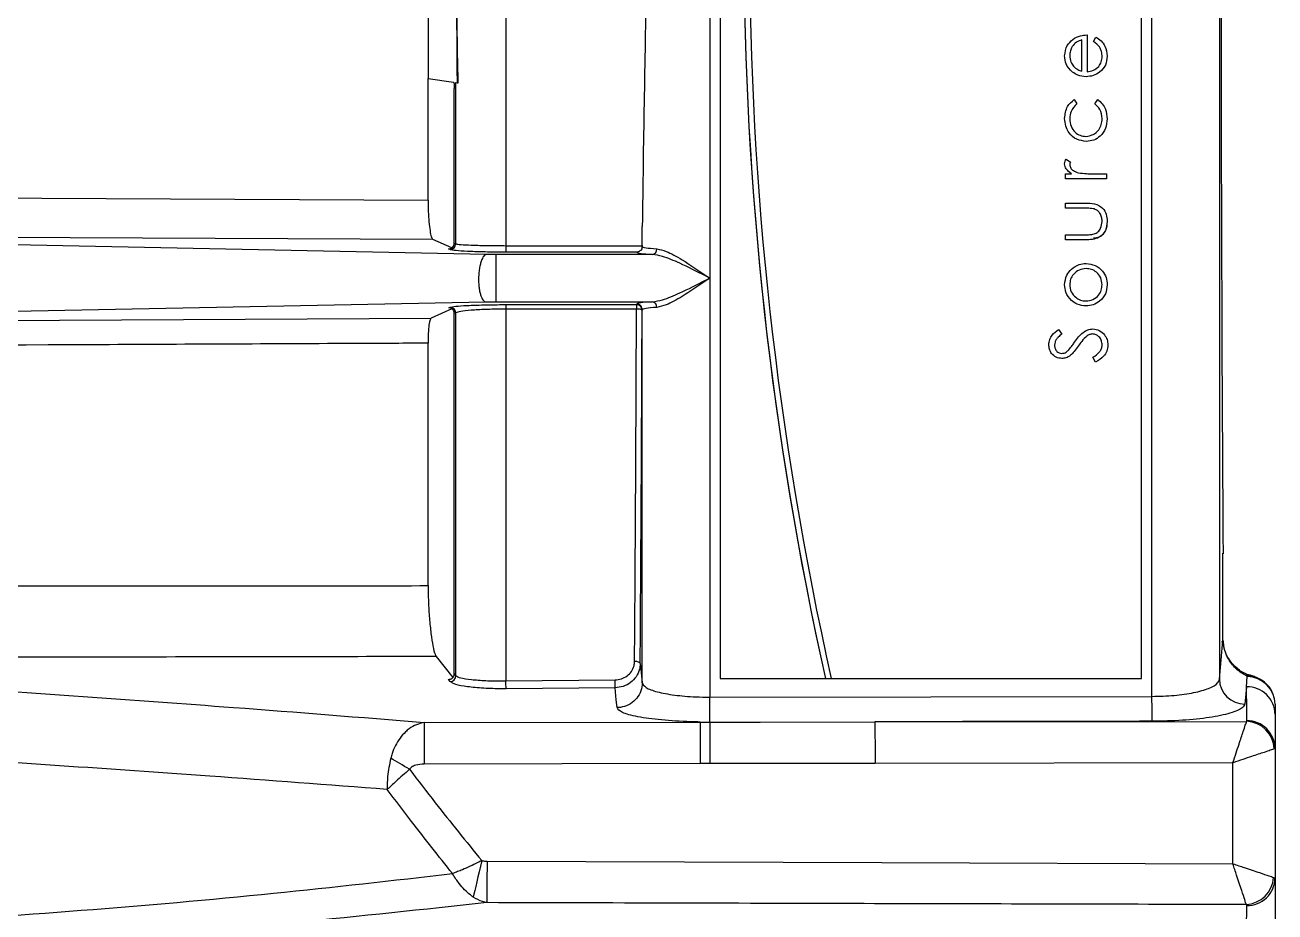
# Model space of a CAD drawing. Extents: x 8 to 113, y 1 to 87.
# Drawn here: x 28.851 to 31.075, y 35.089 to 36.667 of the extents above; entities that cross this region are included whole.
import ezdxf

# ---------------------------------------------------------------- set-up
doc = ezdxf.new("R2010")
doc.units = 0
doc.header["$MEASUREMENT"] = 0
doc.layers.add('OBJECT', color=7, linetype='CONTINUOUS')

msp = doc.modelspace()

# ---------------------------------------------------------------- linework, layer by layer
at = {"layer": 'OBJECT'}
for p, q in [((30.8562, 35.4725), (30.8562, 38.1609)), ((30.9762, 38.1303), (30.9762, 35.5031)), ((30.0877, 38.1292), (30.0877, 35.5042)), ((30.8377, 35.5042), (30.8377, 38.1292)), ((30.0692, 36.8167), (30.0692, 36.2167)), ((29.7065, 36.7632), (29.7065, 36.2744)), ((29.5679, 36.693), (29.5679, 36.5716)), ((30.7316, 36.5849), (30.7316, 36.6404)), ((30.7406, 36.6494), (30.7406, 36.584)), ((30.7521, 36.6376), (30.7563, 36.6455)), ((29.5679, 36.5716), (29.6133, 36.5651)), ((29.5679, 36.3551), (29.5679, 36.5716)), ((29.6146, 36.2787), (29.6146, 36.5543)), ((29.6172, 36.2776), (29.6172, 36.5645)), ((29.6172, 36.5645), (29.6195, 36.5642)), ((29.6195, 36.5642), (29.6217, 36.5642)), ((30.718, 36.5342), (30.7226, 36.5267)), ((30.7547, 36.5267), (30.7596, 36.5342)), ((30.7033, 36.4281), (30.7111, 36.4232)), ((30.7021, 36.4024), (30.7129, 36.4024)), ((30.7021, 36.3935), (30.7021, 36.4024)), ((30.7506, 36.4024), (30.7752, 36.4024)), ((30.7752, 36.4024), (30.7752, 36.3935)), ((30.7752, 36.3935), (30.7021, 36.3935)), ((30.7752, 36.3935), (30.7021, 36.3935)), ((30.7021, 36.3501), (30.7377, 36.3501)), ((30.7021, 36.3412), (30.7021, 36.3501)), ((30.736, 36.3412), (30.7021, 36.3412)), ((30.736, 36.3412), (30.7021, 36.3412)), ((29.9492, 36.273), (29.9492, 36.3084)), ((29.6718, 36.2589), (27.9329, 36.2935)), ((29.5764, 36.2851), (27.9329, 36.2935)), ((29.6102, 36.2706), (29.5764, 36.2851)), ((30.7021, 36.2937), (30.736, 36.2937)), ((30.7021, 36.2848), (30.7021, 36.2937)), ((30.737, 36.2848), (30.7021, 36.2848)), ((29.6072, 36.2674), (29.6044, 36.2687)), ((29.6146, 36.2787), (29.6172, 36.2776)), ((29.7065, 36.2744), (29.9491, 36.2744)), ((29.7065, 36.2744), (29.7065, 36.2628)), ((29.9392, 36.2628), (29.7065, 36.2628)), ((29.6882, 36.2588), (29.6718, 36.2589)), ((29.9671, 36.2588), (29.6882, 36.2588)), ((30.0692, 36.2167), (30.0692, 35.4712)), ((27.7012, 36.1355), (29.6704, 36.1744)), ((29.6704, 36.1744), (29.6882, 36.1746)), ((29.6882, 36.1746), (29.9671, 36.1746)), ((29.6104, 36.1618), (29.5732, 36.1454)), ((29.6048, 36.1637), (29.6072, 36.1648)), ((29.6172, 36.155), (29.6146, 36.1539)), ((29.6146, 35.5125), (29.6146, 36.1539)), ((29.6172, 35.5092), (29.6172, 36.155)), ((29.7065, 36.1695), (29.9389, 36.1695)), ((29.7065, 36.1695), (29.7065, 36.1615)), ((29.9389, 36.1615), (29.7065, 36.1615)), ((29.7065, 36.1615), (29.7065, 35.5)), ((29.9389, 36.1695), (29.9392, 36.1704)), ((29.9389, 36.1695), (29.9389, 36.1615)), ((29.9492, 36.1604), (29.9489, 36.1595)), ((29.9492, 35.497), (29.9492, 36.1604)), ((29.9492, 36.1604), (29.9492, 36.1604)), ((27.7012, 36.1355), (29.5732, 36.1454)), ((30.6896, 36.125), (30.6957, 36.1169)), ((29.5679, 35.6695), (29.5679, 36.1009)), ((30.7559, 36.0673), (30.7508, 36.0758)), ((30.7559, 36.0673), (30.7508, 36.0758)), ((30.9826, 35.727), (30.9826, 35.7273)), ((30.9826, 35.5721), (30.9826, 35.7262)), ((30.9762, 35.5031), (30.9826, 35.5721)), ((30.9803, 35.5716), (30.9837, 35.5636)), ((29.5824, 35.5434), (29.6119, 35.5062)), ((29.6146, 35.5125), (29.6172, 35.5092)), ((31.0246, 35.4896), (31.0255, 35.5076)), ((29.6074, 35.4988), (29.6043, 35.5027)), ((29.7065, 35.5), (29.9006, 35.5018)), ((29.9007, 35.4879), (29.7066, 35.4861)), ((29.9492, 35.4969), (29.9492, 35.497)), ((30.0877, 35.5042), (30.2752, 35.5042)), ((30.2752, 35.5042), (30.2854, 35.5042)), ((30.2854, 35.5042), (30.8377, 35.5042)), ((31.0246, 35.4896), (31.0215, 35.4589)), ((30.0692, 35.4712), (30.8562, 35.4725)), ((31.0752, 35.4584), (31.0752, 35.4404)), ((31.0752, 35.4404), (31.0752, 35.3799)), ((29.5609, 35.4263), (30.0523, 35.4269)), ((30.0523, 35.4269), (30.0692, 35.4268)), ((30.3632, 35.4272), (31.0246, 35.4281)), ((31.0246, 35.4281), (31.0251, 35.429)), ((31.0752, 35.3799), (31.0739, 35.379)), ((31.0752, 35.3799), (31.0752, 35.1488)), ((30.0524, 35.3528), (29.561, 35.3521)), ((30.0693, 35.3528), (30.0524, 35.3528)), ((31.0002, 35.3544), (30.3633, 35.3533)), ((31.0002, 35.1747), (31.0002, 35.3544)), ((31.0727, 35.1504), (31.0752, 35.1488)), ((31.0752, 35.1488), (31.0752, 35.0396)), ((31.025, 35.1004), (31.0242, 35.1021))]:
    msp.add_line(p, q, dxfattribs=at)
at = {"layer": 'OBJECT', "flags": 128}
for points in [[(27.9387, 36.3638), (28.0581, 36.3632), (28.5359, 36.3606), (29.5679, 36.3551)], [(29.9454, 35.5308), (29.9452, 35.5316), (29.9446, 35.5323), (29.9437, 35.533), (29.9424, 35.5336), (29.9409, 35.5341), (29.9392, 35.5344), (29.9373, 35.5347), (29.9354, 35.5348)], [(29.9454, 35.5308), (29.9472, 35.515), (29.9492, 35.4969)], [(31.0328, 35.5098), (31.031, 35.5102), (31.0237, 35.5103)], [(31.0237, 35.5094), (31.031, 35.5093), (31.0328, 35.5089)], [(31.0399, 35.5069), (31.0379, 35.508), (31.0328, 35.5098)], [(29.9044, 35.4525), (29.9029, 35.4666), (29.9007, 35.4879)], [(31.0251, 35.429), (31.0249, 35.4474), (31.0246, 35.4896)], [(30.0692, 35.4268), (30.0692, 35.4288), (30.0692, 35.4321), (30.0692, 35.4366), (30.0692, 35.4421), (30.0692, 35.4486), (30.0692, 35.4557), (30.0692, 35.4633), (30.0692, 35.4712)], [(30.8563, 35.4282), (30.8563, 35.4302), (30.8563, 35.4336), (30.8563, 35.4381), (30.8563, 35.4436), (30.8563, 35.45), (30.8563, 35.4571), (30.8562, 35.4647), (30.8562, 35.4725)], [(29.5609, 35.4263), (29.5609, 35.4231), (29.5609, 35.4178), (29.5609, 35.4103), (29.5609, 35.401), (29.561, 35.3902), (29.561, 35.3782), (29.561, 35.3654), (29.561, 35.3521)], [(30.0523, 35.4269), (30.0523, 35.4236), (30.0523, 35.4182), (30.0523, 35.4107), (30.0523, 35.4014), (30.0523, 35.3907), (30.0523, 35.3787), (30.0524, 35.366), (30.0524, 35.3528)], [(30.0692, 35.4268), (30.1592, 35.4269), (30.3632, 35.4272)], [(30.0692, 35.4268), (30.0692, 35.4235), (30.0692, 35.418), (30.0692, 35.4105), (30.0693, 35.4012), (30.0693, 35.3905), (30.0693, 35.3786), (30.0693, 35.3659), (30.0693, 35.3528)], [(30.3632, 35.4272), (30.3632, 35.4239), (30.3632, 35.4184), (30.3632, 35.4109), (30.3632, 35.4017), (30.3633, 35.391), (30.3633, 35.3791), (30.3633, 35.3664), (30.3633, 35.3533)], [(29.535, 35.3428), (29.5306, 35.3454), (29.5262, 35.348), (29.5219, 35.3505), (29.5176, 35.353), (29.5134, 35.3555), (29.5093, 35.3579), (29.5053, 35.3602), (29.5014, 35.3625)], [(30.3633, 35.3533), (30.1233, 35.3529), (30.0693, 35.3528)], [(29.6634, 35.1803), (29.6611, 35.1704), (29.6588, 35.1606), (29.6566, 35.1512), (29.6546, 35.1423), (29.6527, 35.1342), (29.651, 35.1269), (29.6496, 35.1206), (29.6484, 35.1154)], [(29.6728, 35.1793), (29.6728, 35.1663), (29.6727, 35.1537), (29.6727, 35.1419), (29.6726, 35.1312), (29.6726, 35.122), (29.6726, 35.1145), (29.6726, 35.1089), (29.6726, 35.1055)], [(29.6728, 35.1793), (30.3757, 35.1769), (31.0002, 35.1747)], [(31.0237, 34.9912), (31.024, 35.0164), (31.025, 35.1004)]]:
    msp.add_lwpolyline(points, dxfattribs=at)
at = {"layer": 'OBJECT'}
for centre, radius, start, end in [((36.1299, 36.8167), 6, 167.36433, 192.63567), ((36.1299, 36.8167), 5.99, 167.34289, 192.65711), ((36.1298, 36.8167), 5.9999, 179.99994, 192.63569), ((29.6071, 36.2775), 0.01, 270.6079, 0.9156), ((29.9655, 36.2681), 0.00948, 279.8068, 3.8755), ((29.9655, 36.1652), 0.00948, 356.1232, 80.2044), ((29.6071, 36.1547), 0.01, 1.7063, 89.4256), ((29.9388, 36.1595), 0.01, 0.0997, 89.9709), ((29.9411, 36.1471), 0.0146, 58.1605, 99.0245), ((31.0262, 35.5722), 0.0436, 180.1938, 192.5151), ((31.0262, 35.5731), 0.0436, 182.6859, 192.5106), ((29.6071, 35.5089), 0.0101, 271.6871, 1.5832), ((31.0256, 35.458), 0.0496, 0.4953, 90.1488), ((28.5457, 35.485), 1.1609, 0.0516, 0.7395), ((28.757, 35.4866), 1.1437, 0.0616, 0.7592), ((31.021, 35.5037), 0.0448, 180.7141, 270.648), ((31.0256, 35.44), 0.0496, 0.5051, 91.1432), ((31.0227, 35.377), 0.0512, 2.2489, 87.8563), ((31.0256, 35.3794), 0.0496, 0.4974, 90.6034), ((31.0205, 35.1542), 0.0523, 273.9758, 355.8231), ((31.0259, 35.1496), 0.0492, 268.8619, 359.0385)]:
    msp.add_arc(centre, radius, start, end, dxfattribs=at)
for centre, major_axis, ratio, start_param, end_param in [((31.0323, 36.8172), (0, 3.0463), 0.017455, 1.204817, 1.937072), ((29.8931, 36.8172), (0, 3.25), 0.017455, 4.544609, 4.555186), ((30.0692, 36.263), (0.13, 0), 0.052556, 3.174704, 3.810121), ((29.9492, 36.2728), (0, 0.01), 0.017455, 1.403017, 1.729078), ((30.0692, 36.273), (0.12, 0), 0.056923, 3.141593, 3.810121), ((30.0692, 36.1704), (0.13, 0), 0.05226, 2.473064, 3.140908), ((29.8831, 36.8172), (0, 3.25), 0.017509, 4.306765, 4.509258), ((29.8931, 36.8172), (0, 3.26), 0.017455, 4.306765, 4.509258), ((30.0692, 36.1604), (0.12, 0), 0.056627, 2.473064, 3.141593)]:
    msp.add_ellipse(centre, major_axis=major_axis, ratio=ratio, start_param=start_param, end_param=end_param, dxfattribs=at)
for points, knots in [([(29.6183, 36.7621), (29.6185, 36.7173), (29.6187, 36.6513), (29.6193, 36.5853), (29.6195, 36.5642)], [0, 0, 0, 0, 0.679753, 1, 1, 1, 1]), ([(29.6217, 36.5642), (29.6209, 36.598), (29.6194, 36.663), (29.619, 36.7279), (29.6189, 36.759)], [0, 0, 0, 0, 0.521149, 1, 1, 1, 1]), ([(29.9559, 36.7626), (29.9558, 36.7578), (29.9553, 36.6794), (29.9519, 36.5273), (29.9501, 36.3815), (29.9492, 36.3084)], [0, 0, 0, 0, 0.032099, 0.514935, 1, 1, 1, 1]), ([(30.7008, 36.612), (30.7016, 36.6185), (30.7029, 36.6301), (30.7115, 36.638), (30.7152, 36.6414)], [0, 0, 0, 0, 0.558924, 1, 1, 1, 1]), ([(30.7316, 36.6404), (30.7281, 36.6393), (30.7212, 36.6371), (30.7143, 36.6294), (30.7105, 36.6209), (30.71, 36.6153), (30.7098, 36.6125)], [0, 0, 0, 0, 0.280161, 0.559209, 0.779606, 1, 1, 1, 1]), ([(30.7316, 36.6404), (30.7281, 36.6393), (30.7212, 36.6371), (30.7143, 36.6294), (30.7105, 36.6209), (30.71, 36.6153), (30.7098, 36.6125)], [0, 0, 0, 0, 0.280161, 0.559209, 0.779606, 1, 1, 1, 1]), ([(30.7152, 36.6414), (30.7196, 36.644), (30.7275, 36.6487), (30.7366, 36.6492), (30.7406, 36.6494)], [0, 0, 0, 0, 0.558914, 1, 1, 1, 1]), ([(30.7563, 36.6455), (30.7596, 36.6435), (30.7662, 36.6394), (30.7747, 36.6279), (30.7758, 36.6179), (30.7765, 36.6118)], [0, 0, 0, 0, 0.280937, 0.561415, 1, 1, 1, 1]), ([(30.7675, 36.6107), (30.7672, 36.6137), (30.7667, 36.6197), (30.7624, 36.63), (30.756, 36.6347), (30.7521, 36.6376)], [0, 0, 0, 0, 0.280528, 0.560958, 1, 1, 1, 1]), ([(30.7675, 36.6107), (30.7672, 36.6137), (30.7667, 36.6197), (30.7624, 36.63), (30.756, 36.6347), (30.7521, 36.6376)], [0, 0, 0, 0, 0.280528, 0.560958, 1, 1, 1, 1]), ([(30.7145, 36.5834), (30.71, 36.5879), (30.7021, 36.5959), (30.7012, 36.6071), (30.7008, 36.612)], [0, 0, 0, 0, 0.5585763, 1, 1, 1, 1]), ([(30.7145, 36.5834), (30.71, 36.5879), (30.7021, 36.5959), (30.7012, 36.6071), (30.7008, 36.612)], [0, 0, 0, 0, 0.558576, 1, 1, 1, 1]), ([(30.7098, 36.6125), (30.7101, 36.6086), (30.7107, 36.6016), (30.7148, 36.5961), (30.7167, 36.5936)], [0, 0, 0, 0, 0.559465, 1, 1, 1, 1]), ([(30.7765, 36.6118), (30.776, 36.6062), (30.775, 36.5951), (30.7643, 36.5832), (30.7518, 36.5762), (30.7432, 36.5754), (30.7389, 36.575)], [0, 0, 0, 0, 0.279889, 0.558858, 0.779455, 1, 1, 1, 1]), ([(30.7406, 36.584), (30.7445, 36.5844), (30.7524, 36.5854), (30.7614, 36.5924), (30.7667, 36.6013), (30.7672, 36.6075), (30.7675, 36.6107)], [0, 0, 0, 0, 0.279961, 0.559358, 0.779528, 1, 1, 1, 1]), ([(30.7389, 36.575), (30.7339, 36.5755), (30.725, 36.5763), (30.7177, 36.5812), (30.7145, 36.5834)], [0, 0, 0, 0, 0.559407, 1, 1, 1, 1]), ([(30.7389, 36.575), (30.7339, 36.5755), (30.725, 36.5763), (30.7177, 36.5812), (30.7145, 36.5834)], [0, 0, 0, 0, 0.559407, 1, 1, 1, 1]), ([(30.7167, 36.5936), (30.7191, 36.5914), (30.7235, 36.5875), (30.7291, 36.5857), (30.7316, 36.5849)], [0, 0, 0, 0, 0.558804, 1, 1, 1, 1]), ([(29.6133, 36.5651), (29.6134, 36.565), (29.6137, 36.5647), (29.6141, 36.5629), (29.6144, 36.5603), (29.6146, 36.5573), (29.6146, 36.5552), (29.6146, 36.5543)], [0, 0, 0, 0, 0.2081084, 0.4162248, 0.623751, 0.8298485, 1, 1, 1, 1]), ([(30.7008, 36.5008), (30.7017, 36.5084), (30.7031, 36.5218), (30.7134, 36.5305), (30.718, 36.5342)], [0, 0, 0, 0, 0.560658, 1, 1, 1, 1]), ([(30.7596, 36.5342), (30.7625, 36.5319), (30.7683, 36.5273), (30.7751, 36.5155), (30.7759, 36.5059), (30.7765, 36.5)], [0, 0, 0, 0, 0.280187, 0.560581, 1, 1, 1, 1]), ([(30.7226, 36.5267), (30.7185, 36.5226), (30.711, 36.5151), (30.7102, 36.5047), (30.7098, 36.5001)], [0, 0, 0, 0, 0.558454, 1, 1, 1, 1]), ([(30.7226, 36.5267), (30.7185, 36.5226), (30.711, 36.5151), (30.7102, 36.5047), (30.7098, 36.5001)], [0, 0, 0, 0, 0.558454, 1, 1, 1, 1]), ([(30.7675, 36.5002), (30.7668, 36.506), (30.7655, 36.5164), (30.758, 36.5236), (30.7547, 36.5267)], [0, 0, 0, 0, 0.5587873, 1, 1, 1, 1]), ([(30.7675, 36.5002), (30.7668, 36.506), (30.7655, 36.5164), (30.758, 36.5236), (30.7547, 36.5267)], [0, 0, 0, 0, 0.5587873, 1, 1, 1, 1]), ([(30.7393, 36.4599), (30.7334, 36.4607), (30.7217, 36.4622), (30.7089, 36.4734), (30.7019, 36.487), (30.7012, 36.4962), (30.7008, 36.5008)], [0, 0, 0, 0, 0.279373, 0.55878, 0.779283, 1, 1, 1, 1]), ([(30.7098, 36.5001), (30.7102, 36.4957), (30.711, 36.4868), (30.7184, 36.4765), (30.728, 36.4699), (30.735, 36.4692), (30.7385, 36.4689)], [0, 0, 0, 0, 0.280145, 0.559775, 0.779889, 1, 1, 1, 1]), ([(30.7385, 36.4689), (30.7429, 36.4695), (30.7518, 36.4707), (30.7615, 36.4793), (30.7667, 36.4897), (30.7672, 36.4967), (30.7675, 36.5002)], [0, 0, 0, 0, 0.279333, 0.558787, 0.77927, 1, 1, 1, 1]), ([(30.7765, 36.5), (30.7759, 36.4943), (30.7749, 36.4828), (30.7652, 36.4696), (30.7528, 36.4612), (30.7438, 36.4603), (30.7393, 36.4599)], [0, 0, 0, 0, 0.2800778, 0.5596477, 0.7798096, 1, 1, 1, 1]), ([(30.7008, 36.4203), (30.701, 36.4218), (30.7013, 36.4246), (30.7027, 36.427), (30.7033, 36.4281)], [0, 0, 0, 0, 0.559235, 1, 1, 1, 1]), ([(30.7129, 36.4024), (30.7094, 36.405), (30.7046, 36.4085), (30.7013, 36.4153), (30.701, 36.4186), (30.7008, 36.4203)], [0, 0, 0, 0, 0.558794, 0.779468, 1, 1, 1, 1]), ([(30.7111, 36.4232), (30.7107, 36.4223), (30.71, 36.4209), (30.7099, 36.4193), (30.7098, 36.4186)], [0, 0, 0, 0, 0.560374, 1, 1, 1, 1]), ([(30.7098, 36.4186), (30.7103, 36.4165), (30.7112, 36.4122), (30.7171, 36.4068), (30.7223, 36.4051), (30.7256, 36.4041)], [0, 0, 0, 0, 0.278353, 0.558791, 1, 1, 1, 1]), ([(30.7256, 36.4041), (30.7302, 36.4035), (30.7385, 36.4024), (30.7469, 36.4024), (30.7506, 36.4024)], [0, 0, 0, 0, 0.559637, 1, 1, 1, 1]), ([(29.5679, 36.3551), (29.568, 36.3485), (29.5682, 36.3352), (29.5694, 36.3161), (29.5713, 36.3003), (29.5737, 36.2885), (29.5755, 36.2863), (29.5764, 36.2851)], [0, 0, 0, 0, 0.193857, 0.38765, 0.583275, 0.78327, 1, 1, 1, 1]), ([(30.7377, 36.3501), (30.7432, 36.3501), (30.754, 36.3499), (30.7683, 36.3429), (30.7757, 36.3304), (30.7762, 36.3218), (30.7765, 36.3175)], [0, 0, 0, 0, 0.2815008, 0.5596445, 0.7792953, 1, 1, 1, 1]), ([(30.7538, 36.3397), (30.7505, 36.3402), (30.7446, 36.3412), (30.7386, 36.3412), (30.736, 36.3412)], [0, 0, 0, 0, 0.5593559, 1, 1, 1, 1]), ([(30.7675, 36.3176), (30.7673, 36.3202), (30.767, 36.3254), (30.7639, 36.332), (30.7594, 36.3371), (30.7557, 36.3388), (30.7538, 36.3397)], [0, 0, 0, 0, 0.2802623, 0.5600014, 0.7800572, 1, 1, 1, 1]), ([(30.7765, 36.3175), (30.776, 36.3119), (30.7752, 36.3009), (30.7605, 36.2853), (30.746, 36.285), (30.737, 36.2848)], [0, 0, 0, 0, 0.280966, 0.559785, 1, 1, 1, 1]), ([(30.7765, 36.3175), (30.776, 36.312), (30.7751, 36.3011), (30.7648, 36.2886), (30.7558, 36.2879), (30.7524, 36.2876)], [0, 0, 0, 0, 0.383973, 0.765021, 1, 1, 1, 1]), ([(30.7531, 36.2952), (30.7555, 36.2963), (30.7604, 36.2985), (30.7663, 36.3065), (30.767, 36.3134), (30.7675, 36.3176)], [0, 0, 0, 0, 0.2801244, 0.5605464, 1, 1, 1, 1]), ([(30.736, 36.2937), (30.7392, 36.2937), (30.745, 36.2937), (30.7506, 36.2947), (30.7531, 36.2952)], [0, 0, 0, 0, 0.560335, 1, 1, 1, 1]), ([(29.6044, 36.2687), (29.6055, 36.2688), (29.6078, 36.269), (29.6109, 36.2707), (29.6132, 36.2733), (29.6144, 36.2761), (29.6145, 36.278), (29.6146, 36.2787)], [0, 0, 0, 0, 0.2139404, 0.4278595, 0.643492, 0.8599227, 1, 1, 1, 1]), ([(29.7065, 36.2628), (29.6953, 36.2628), (29.6729, 36.263), (29.6431, 36.2639), (29.6204, 36.2652), (29.6101, 36.2665), (29.6078, 36.2672), (29.6072, 36.2674)], [0, 0, 0, 0, 0.2309155, 0.4618121, 0.6933846, 0.9264261, 1, 1, 1, 1]), ([(29.6172, 36.2776), (29.6177, 36.2775), (29.6197, 36.277), (29.629, 36.2761), (29.6494, 36.2752), (29.6763, 36.2746), (29.6964, 36.2745), (29.7065, 36.2744)], [0, 0, 0, 0, 0.073635, 0.306822, 0.538429, 0.769243, 1, 1, 1, 1]), ([(29.9491, 36.2712), (29.949, 36.2711), (29.9488, 36.2702), (29.9481, 36.2683), (29.9462, 36.2658), (29.9432, 36.2636), (29.9408, 36.2629), (29.9393, 36.2628), (29.9392, 36.2628)], [0, 0, 0, 0, 0.010636, 0.172242, 0.378506, 0.614333, 0.992553, 1, 1, 1, 1]), ([(29.9491, 36.2712), (29.9491, 36.2713), (29.9491, 36.2716), (29.9491, 36.2719), (29.9491, 36.2722), (29.9491, 36.2723), (29.9491, 36.2725), (29.9491, 36.2726), (29.9491, 36.2727), (29.9491, 36.2728), (29.9492, 36.2729), (29.9492, 36.273), (29.9492, 36.273), (29.9492, 36.273)], [0, 0, 0, 0, 0.270421, 0.513592, 0.674848, 0.782009, 0.853613, 0.901825, 0.934743, 0.96882, 0.982582, 0.994044, 1, 1, 1, 1]), ([(29.975, 36.2688), (29.9804, 36.2676), (29.994, 36.2647), (30.0238, 36.2474), (30.0502, 36.2297), (30.0667, 36.2183), (30.069, 36.2168), (30.0692, 36.2167)], [0, 0, 0, 0, 0.201999, 0.503999, 0.93086, 0.996413, 1, 1, 1, 1]), ([(29.6718, 36.2589), (29.6705, 36.2584), (29.6675, 36.2572), (29.6639, 36.2512), (29.6613, 36.2435), (29.6595, 36.2357), (29.6582, 36.2266), (29.6577, 36.2167), (29.6579, 36.2067), (29.6589, 36.1976), (29.6604, 36.1898), (29.6628, 36.1822), (29.6662, 36.1761), (29.6691, 36.1749), (29.6704, 36.1744)], [0, 0, 0, 0, 0.092485, 0.207777, 0.274478, 0.346344, 0.422116, 0.500001, 0.577884, 0.653654, 0.72552, 0.792223, 0.907514, 1, 1, 1, 1]), ([(29.6882, 36.2588), (29.6882, 36.2579), (29.6882, 36.2562), (29.6882, 36.2463), (29.6882, 36.2327), (29.6882, 36.2167), (29.6882, 36.2007), (29.6882, 36.187), (29.6882, 36.1772), (29.6882, 36.1755), (29.6882, 36.1746)], [0, 0, 0, 0, 0.125, 0.25, 0.374996, 0.500001, 0.624998, 0.75, 0.875, 1, 1, 1, 1]), ([(30.0692, 36.2167), (30.069, 36.2167), (30.0665, 36.218), (30.0486, 36.2272), (30.0201, 36.2415), (29.988, 36.2554), (29.973, 36.2578), (29.9671, 36.2588)], [0, 0, 0, 0, 0.003753, 0.069709, 0.499934, 0.801901, 1, 1, 1, 1]), ([(30.7129, 36.2327), (30.7172, 36.2359), (30.725, 36.2417), (30.7346, 36.2424), (30.7389, 36.2427)], [0, 0, 0, 0, 0.55921, 1, 1, 1, 1]), ([(30.7389, 36.2427), (30.7444, 36.242), (30.7555, 36.2406), (30.768, 36.2306), (30.7755, 36.2181), (30.7761, 36.2093), (30.7765, 36.2049)], [0, 0, 0, 0, 0.279521, 0.559379, 0.779504, 1, 1, 1, 1]), ([(29.9671, 36.1746), (29.973, 36.1756), (29.988, 36.178), (30.0201, 36.1919), (30.0486, 36.2062), (30.0665, 36.2153), (30.069, 36.2166), (30.0692, 36.2167)], [0, 0, 0, 0, 0.198101, 0.500067, 0.930293, 0.99625, 1, 1, 1, 1]), ([(30.0692, 36.2167), (30.069, 36.2166), (30.0667, 36.215), (30.0502, 36.2037), (30.0238, 36.1859), (29.994, 36.1687), (29.9804, 36.1658), (29.975, 36.1646)], [0, 0, 0, 0, 0.003585, 0.069138, 0.496, 0.797999, 1, 1, 1, 1]), ([(30.7008, 36.2049), (30.7015, 36.2109), (30.7026, 36.2215), (30.7097, 36.2293), (30.7129, 36.2327)], [0, 0, 0, 0, 0.559196, 1, 1, 1, 1]), ([(30.7389, 36.2337), (30.7346, 36.2332), (30.7261, 36.2323), (30.7167, 36.2244), (30.7107, 36.215), (30.7101, 36.2082), (30.7098, 36.2049)], [0, 0, 0, 0, 0.279594, 0.559412, 0.779657, 1, 1, 1, 1]), ([(30.7389, 36.2337), (30.7346, 36.2332), (30.7261, 36.2323), (30.7167, 36.2244), (30.7107, 36.215), (30.7101, 36.2082), (30.7098, 36.2049)], [0, 0, 0, 0, 0.279592, 0.559402, 0.779645, 1, 1, 1, 1]), ([(30.7675, 36.2049), (30.767, 36.2091), (30.7661, 36.2176), (30.7584, 36.2272), (30.7489, 36.2328), (30.7422, 36.2334), (30.7389, 36.2337)], [0, 0, 0, 0, 0.279742, 0.559106, 0.779609, 1, 1, 1, 1]), ([(30.7129, 36.1771), (30.709, 36.1816), (30.702, 36.1897), (30.7012, 36.2003), (30.7008, 36.2049)], [0, 0, 0, 0, 0.558889, 1, 1, 1, 1]), ([(30.7129, 36.1771), (30.709, 36.1816), (30.702, 36.1897), (30.7012, 36.2003), (30.7008, 36.2049)], [0, 0, 0, 0, 0.558872, 1, 1, 1, 1]), ([(30.7098, 36.2049), (30.7103, 36.2006), (30.7114, 36.1921), (30.7194, 36.1827), (30.7288, 36.1769), (30.7356, 36.1763), (30.7389, 36.176)], [0, 0, 0, 0, 0.27949, 0.559253, 0.779545, 1, 1, 1, 1]), ([(30.7765, 36.2049), (30.7759, 36.1993), (30.7748, 36.1881), (30.7644, 36.1758), (30.752, 36.1683), (30.7432, 36.1675), (30.7389, 36.1671)], [0, 0, 0, 0, 0.279775, 0.559171, 0.77959, 1, 1, 1, 1]), ([(30.7389, 36.176), (30.7431, 36.1766), (30.7516, 36.1776), (30.7612, 36.1853), (30.7666, 36.1949), (30.7672, 36.2016), (30.7675, 36.2049)], [0, 0, 0, 0, 0.279608, 0.559167, 0.779521, 1, 1, 1, 1]), ([(30.7389, 36.1671), (30.7335, 36.1676), (30.7238, 36.1685), (30.7163, 36.1745), (30.7129, 36.1771)], [0, 0, 0, 0, 0.559294, 1, 1, 1, 1]), ([(30.7389, 36.1671), (30.7335, 36.1676), (30.7238, 36.1685), (30.7163, 36.1745), (30.7129, 36.1771)], [0, 0, 0, 0, 0.559294, 1, 1, 1, 1]), ([(29.6146, 36.1539), (29.6145, 36.155), (29.6143, 36.1573), (29.6125, 36.1603), (29.6099, 36.1625), (29.6072, 36.1636), (29.6055, 36.1637), (29.6048, 36.1637)], [0, 0, 0, 0, 0.223924, 0.448099, 0.665371, 0.87546, 1, 1, 1, 1]), ([(29.6072, 36.1648), (29.6098, 36.1654), (29.6149, 36.1666), (29.6365, 36.1681), (29.6654, 36.1691), (29.6904, 36.1695), (29.704, 36.1695), (29.7065, 36.1695)], [0, 0, 0, 0, 0.2417485, 0.4836866, 0.7203831, 0.9492277, 1, 1, 1, 1]), ([(29.7065, 36.1615), (29.7043, 36.1615), (29.692, 36.1615), (29.6694, 36.161), (29.6434, 36.1596), (29.624, 36.1575), (29.6195, 36.1559), (29.6172, 36.155)], [0, 0, 0, 0, 0.050596, 0.278729, 0.515132, 0.757398, 1, 1, 1, 1]), ([(29.9492, 36.1604), (29.949, 36.1615), (29.9488, 36.1638), (29.9471, 36.1668), (29.9446, 36.169), (29.942, 36.1701), (29.9402, 36.1704), (29.9395, 36.1704), (29.9392, 36.1704)], [0, 0, 0, 0, 0.214776, 0.429541, 0.644301, 0.859105, 0.937931, 1, 1, 1, 1]), ([(29.5732, 36.1454), (29.5724, 36.1444), (29.5708, 36.1423), (29.569, 36.1307), (29.5681, 36.1161), (29.568, 36.1052), (29.5679, 36.1009)], [0, 0, 0, 0, 0.274459, 0.5490693, 0.8193652, 1, 1, 1, 1]), ([(30.6726, 36.0984), (30.6729, 36.1014), (30.6735, 36.1076), (30.6794, 36.1172), (30.6857, 36.1221), (30.6896, 36.125)], [0, 0, 0, 0, 0.279764, 0.559517, 1, 1, 1, 1]), ([(30.6957, 36.1169), (30.6936, 36.1152), (30.69, 36.1123), (30.6857, 36.1076), (30.6833, 36.1027), (30.683, 36.0992), (30.6829, 36.0974)], [0, 0, 0, 0, 0.340407, 0.560478, 0.780172, 1, 1, 1, 1]), ([(30.7184, 36.1027), (30.7231, 36.109), (30.7295, 36.1177), (30.7416, 36.1252), (30.7477, 36.1259), (30.7507, 36.1263)], [0, 0, 0, 0, 0.560126, 0.780292, 1, 1, 1, 1]), ([(30.7407, 36.1137), (30.7374, 36.1107), (30.7315, 36.1051), (30.7269, 36.0986), (30.7248, 36.0957)], [0, 0, 0, 0, 0.559516, 1, 1, 1, 1]), ([(30.7407, 36.1137), (30.7374, 36.1107), (30.7315, 36.1051), (30.7269, 36.0986), (30.7248, 36.0957)], [0, 0, 0, 0, 0.559524, 1, 1, 1, 1]), ([(30.7506, 36.1173), (30.7486, 36.1171), (30.745, 36.1166), (30.742, 36.1146), (30.7407, 36.1137)], [0, 0, 0, 0, 0.559067, 1, 1, 1, 1]), ([(30.7506, 36.1173), (30.7486, 36.1171), (30.745, 36.1166), (30.742, 36.1146), (30.7407, 36.1137)], [0, 0, 0, 0, 0.559088, 1, 1, 1, 1]), ([(30.7675, 36.0977), (30.7672, 36.1004), (30.7667, 36.1058), (30.7626, 36.1124), (30.7569, 36.1165), (30.7527, 36.1171), (30.7506, 36.1173)], [0, 0, 0, 0, 0.280275, 0.560163, 0.780175, 1, 1, 1, 1]), ([(30.7675, 36.0977), (30.7672, 36.1004), (30.7667, 36.1058), (30.7626, 36.1124), (30.7569, 36.1165), (30.7527, 36.1171), (30.7506, 36.1173)], [0, 0, 0, 0, 0.28027, 0.560171, 0.780179, 1, 1, 1, 1]), ([(30.7507, 36.1263), (30.7548, 36.1257), (30.763, 36.1246), (30.7717, 36.1166), (30.777, 36.1074), (30.7775, 36.101), (30.7778, 36.0977)], [0, 0, 0, 0, 0.279196, 0.559098, 0.779449, 1, 1, 1, 1]), ([(29.5679, 36.1009), (29.5281, 36.1007), (29.3292, 36.0998), (28.7088, 36.0969), (28.1283, 36.0942), (27.7069, 36.0923)], [0, 0, 0, 0, 0.064152, 0.320763, 1, 1, 1, 1]), ([(30.696, 36.0737), (30.6924, 36.0742), (30.6853, 36.075), (30.6776, 36.0819), (30.6733, 36.09), (30.6729, 36.0956), (30.6726, 36.0984)], [0, 0, 0, 0, 0.279571, 0.558794, 0.779392, 1, 1, 1, 1]), ([(30.696, 36.0737), (30.6924, 36.0742), (30.6853, 36.075), (30.6776, 36.0819), (30.6733, 36.09), (30.6729, 36.0956), (30.6726, 36.0984)], [0, 0, 0, 0, 0.279568, 0.558798, 0.779379, 1, 1, 1, 1]), ([(30.6829, 36.0974), (30.683, 36.0953), (30.6834, 36.0913), (30.6865, 36.0864), (30.6908, 36.0832), (30.6939, 36.0829), (30.6955, 36.0827)], [0, 0, 0, 0, 0.280271, 0.559929, 0.779926, 1, 1, 1, 1]), ([(30.6955, 36.0827), (30.6969, 36.0828), (30.6997, 36.0831), (30.7043, 36.0852), (30.7069, 36.0878), (30.7085, 36.0893)], [0, 0, 0, 0, 0.27999, 0.559799, 1, 1, 1, 1]), ([(30.7085, 36.0893), (30.7104, 36.0918), (30.7138, 36.0962), (30.717, 36.1007), (30.7184, 36.1027)], [0, 0, 0, 0, 0.559935, 1, 1, 1, 1]), ([(30.7248, 36.0957), (30.7225, 36.0924), (30.7184, 36.0866), (30.7134, 36.0816), (30.7112, 36.0793)], [0, 0, 0, 0, 0.560419, 1, 1, 1, 1]), ([(30.7248, 36.0957), (30.7225, 36.0924), (30.7184, 36.0866), (30.7134, 36.0816), (30.7112, 36.0793)], [0, 0, 0, 0, 0.56041, 1, 1, 1, 1]), ([(30.7508, 36.0758), (30.7554, 36.0787), (30.7618, 36.0829), (30.7668, 36.0914), (30.7673, 36.0956), (30.7675, 36.0977)], [0, 0, 0, 0, 0.559299, 0.779762, 1, 1, 1, 1]), ([(30.7778, 36.0977), (30.7774, 36.094), (30.7766, 36.0866), (30.7691, 36.0752), (30.7609, 36.0703), (30.7559, 36.0673)], [0, 0, 0, 0, 0.279888, 0.559666, 1, 1, 1, 1]), ([(30.7778, 36.0977), (30.7774, 36.094), (30.7766, 36.0866), (30.7691, 36.0752), (30.7609, 36.0703), (30.7559, 36.0673)], [0, 0, 0, 0, 0.279877, 0.55966, 1, 1, 1, 1]), ([(30.7112, 36.0793), (30.7086, 36.0776), (30.704, 36.0744), (30.6984, 36.0739), (30.696, 36.0737)], [0, 0, 0, 0, 0.559856, 1, 1, 1, 1]), ([(30.7112, 36.0793), (30.7086, 36.0776), (30.704, 36.0744), (30.6984, 36.0739), (30.696, 36.0737)], [0, 0, 0, 0, 0.559864, 1, 1, 1, 1]), ([(27.8754, 35.669), (28.2817, 35.6691), (28.8458, 35.6693), (29.4101, 35.6694), (29.5679, 35.6695)], [0, 0, 0, 0, 0.720208, 1, 1, 1, 1]), ([(29.5679, 35.6695), (29.5681, 35.6601), (29.5683, 35.6413), (29.5702, 35.6111), (29.573, 35.5834), (29.5765, 35.5609), (29.5798, 35.5478), (29.5817, 35.5446), (29.5824, 35.5434)], [0, 0, 0, 0, 0.176395, 0.35277, 0.530029, 0.710813, 0.896032, 1, 1, 1, 1]), ([(31.0237, 35.5094), (31.0178, 35.5128), (31.0068, 35.5192), (30.9941, 35.5351), (30.9866, 35.5501), (30.9843, 35.5598), (30.9837, 35.5628)], [0, 0, 0, 0, 0.367106, 0.697048, 0.905354, 1, 1, 1, 1]), ([(31.0328, 35.5092), (31.0266, 35.5113), (31.0147, 35.5152), (30.9982, 35.5307), (30.9878, 35.547), (30.9849, 35.5587), (30.984, 35.5624)], [0, 0, 0, 0, 0.350313, 0.665937, 0.896003, 1, 1, 1, 1]), ([(29.5824, 35.5434), (29.4173, 35.5431), (28.8458, 35.5421), (28.2744, 35.541), (27.8681, 35.5402)], [0, 0, 0, 0, 0.288821, 1, 1, 1, 1]), ([(27.8681, 35.5402), (27.9634, 35.5348), (28.2354, 35.5194), (28.6864, 35.4911), (29.1557, 35.4585), (29.4477, 35.4353), (29.5609, 35.4263)], [0, 0, 0, 0, 0.1701301, 0.4852529, 0.8004323, 1, 1, 1, 1]), ([(29.9006, 35.5018), (29.9044, 35.5022), (29.9121, 35.503), (29.9224, 35.5085), (29.9303, 35.5166), (29.9347, 35.5259), (29.9352, 35.5322), (29.9354, 35.5348)], [0, 0, 0, 0, 0.2084636, 0.4166738, 0.6283944, 0.8468564, 1, 1, 1, 1]), ([(29.9454, 35.5308), (29.9451, 35.5274), (29.9445, 35.5192), (29.9388, 35.5072), (29.9287, 35.4966), (29.9155, 35.4894), (29.9056, 35.4884), (29.9007, 35.4879)], [0, 0, 0, 0, 0.152566, 0.370312, 0.581846, 0.790525, 1, 1, 1, 1]), ([(29.6043, 35.5027), (29.6054, 35.5028), (29.6077, 35.503), (29.6107, 35.5047), (29.6131, 35.5071), (29.6144, 35.5098), (29.6145, 35.5117), (29.6146, 35.5125)], [0, 0, 0, 0, 0.206056, 0.411947, 0.624735, 0.845799, 1, 1, 1, 1]), ([(29.6172, 35.5092), (29.6195, 35.5079), (29.624, 35.5054), (29.6436, 35.5024), (29.6698, 35.5004), (29.6923, 35.4999), (29.7044, 35.5), (29.7065, 35.5)], [0, 0, 0, 0, 0.2439668, 0.4875897, 0.7249163, 0.9530805, 1, 1, 1, 1]), ([(31.0255, 35.5076), (31.0254, 35.5078), (31.0253, 35.5084), (31.0245, 35.509), (31.0238, 35.5093), (31.0237, 35.5094)], [0, 0, 0, 0, 0.465945, 0.89005, 1, 1, 1, 1]), ([(31.0706, 35.4778), (31.0701, 35.4795), (31.0682, 35.4856), (31.0613, 35.4937), (31.052, 35.5015), (31.0423, 35.5062), (31.0361, 35.5083), (31.033, 35.5089), (31.0328, 35.5089)], [0, 0, 0, 0, 0.100103, 0.364617, 0.596988, 0.803524, 0.988803, 1, 1, 1, 1]), ([(29.7066, 35.4861), (29.7043, 35.486), (29.6908, 35.486), (29.6658, 35.4867), (29.6368, 35.4894), (29.615, 35.4936), (29.6099, 35.4971), (29.6074, 35.4988)], [0, 0, 0, 0, 0.047116, 0.276086, 0.51372, 0.756949, 1, 1, 1, 1]), ([(29.9492, 35.4969), (29.9486, 35.4919), (29.9476, 35.4819), (29.9398, 35.4686), (29.9284, 35.4585), (29.9165, 35.4538), (29.9083, 35.4526), (29.9051, 35.4525), (29.9044, 35.4525)], [0, 0, 0, 0, 0.215722, 0.431448, 0.64717, 0.862908, 0.968625, 1, 1, 1, 1]), ([(29.9492, 35.497), (29.9505, 35.4941), (29.9532, 35.4881), (29.9744, 35.4803), (30.0053, 35.4745), (30.039, 35.4715), (30.0608, 35.4713), (30.0692, 35.4712)], [0, 0, 0, 0, 0.220932, 0.438643, 0.655265, 0.868701, 1, 1, 1, 1]), ([(30.8562, 35.4725), (30.8696, 35.4728), (30.8963, 35.4735), (30.9318, 35.4788), (30.959, 35.4865), (30.9736, 35.4951), (30.9755, 35.5009), (30.9762, 35.5031)], [0, 0, 0, 0, 0.211048, 0.422709, 0.636942, 0.855641, 1, 1, 1, 1]), ([(30.0523, 35.4269), (30.0465, 35.427), (30.0224, 35.4275), (29.9816, 35.4301), (29.939, 35.4359), (29.91, 35.4437), (29.9062, 35.4496), (29.9044, 35.4525)], [0, 0, 0, 0, 0.071624, 0.301232, 0.533459, 0.767472, 1, 1, 1, 1]), ([(31.0215, 35.4589), (31.0205, 35.4566), (31.0179, 35.4509), (30.9976, 35.4423), (30.9602, 35.4345), (30.9113, 35.4293), (30.8746, 35.4285), (30.8563, 35.4282)], [0, 0, 0, 0, 0.143256, 0.360825, 0.574969, 0.787527, 1, 1, 1, 1]), ([(29.4953, 35.3071), (29.39, 35.315), (29.106, 35.3366), (28.6448, 35.3668), (28.0173, 35.4032), (27.5724, 35.4236), (27.303, 35.4359)], [0, 0, 0, 0, 0.142911, 0.385319, 0.627793, 1, 1, 1, 1]), ([(29.5609, 35.4263), (29.5517, 35.4236), (29.54, 35.4201), (29.5227, 35.4052), (29.5118, 35.3904), (29.5044, 35.3731), (29.5022, 35.3653), (29.5014, 35.3625)], [0, 0, 0, 0, 0.355529, 0.454515, 0.769567, 0.917463, 1, 1, 1, 1]), ([(30.8563, 35.4282), (30.8263, 35.4281), (30.6763, 35.4278), (30.5119, 35.4275), (30.3776, 35.4273), (30.3632, 35.4272)], [0, 0, 0, 0, 0.1825132, 0.9125683, 1, 1, 1, 1]), ([(31.0002, 35.3544), (31.0002, 35.3545), (31.0021, 35.3604), (31.006, 35.3719), (31.0124, 35.3913), (31.0182, 35.4088), (31.0228, 35.4225), (31.024, 35.4262), (31.0246, 35.4281)], [0, 0, 0, 0, 0.0032826, 0.1749445, 0.3385978, 0.6090159, 0.7960407, 1, 1, 1, 1]), ([(31.0739, 35.379), (31.0719, 35.3783), (31.0682, 35.3771), (31.0545, 35.3725), (31.0371, 35.3667), (31.0176, 35.3602), (31.0062, 35.3564), (31.0003, 35.3544), (31.0002, 35.3544)], [0, 0, 0, 0, 0.203958, 0.390982, 0.661405, 0.825046, 0.99671, 1, 1, 1, 1]), ([(29.5014, 35.3625), (29.4992, 35.3516), (29.4953, 35.3331), (29.495, 35.3145), (29.4953, 35.3072), (29.4953, 35.3071)], [0, 0, 0, 0, 0.5799799, 0.9930679, 1, 1, 1, 1]), ([(29.561, 35.3521), (29.5559, 35.3518), (29.548, 35.3513), (29.5396, 35.3476), (29.5362, 35.3446), (29.5353, 35.3432), (29.535, 35.3428)], [0, 0, 0, 0, 0.530147, 0.827824, 0.942247, 1, 1, 1, 1]), ([(29.535, 35.3428), (29.5267, 35.3355), (29.5125, 35.323), (29.5001, 35.3115), (29.4954, 35.3071), (29.4953, 35.3071)], [0, 0, 0, 0, 0.579969, 0.993052, 1, 1, 1, 1]), ([(29.535, 35.3428), (29.5502, 35.3229), (29.592, 35.268), (29.6356, 35.2144), (29.6634, 35.1803)], [0, 0, 0, 0, 0.363149, 1, 1, 1, 1]), ([(29.6115, 35.1572), (29.5869, 35.188), (29.5476, 35.2374), (29.5096, 35.288), (29.4953, 35.3071)], [0, 0, 0, 0, 0.623157, 1, 1, 1, 1]), ([(29.6634, 35.1803), (29.6611, 35.1792), (29.6496, 35.1733), (29.6348, 35.1665), (29.6202, 35.1605), (29.6145, 35.1583), (29.6116, 35.1572), (29.6115, 35.1572)], [0, 0, 0, 0, 0.125339, 0.641521, 0.810236, 0.993598, 1, 1, 1, 1]), ([(29.6634, 35.1803), (29.6655, 35.1799), (29.6686, 35.1794), (29.6718, 35.1793), (29.6728, 35.1793)], [0, 0, 0, 0, 0.678873, 1, 1, 1, 1]), ([(31.0242, 35.1021), (31.0233, 35.1046), (31.0215, 35.11), (31.0156, 35.128), (31.0081, 35.1508), (31.0024, 35.1678), (31.0002, 35.1746), (31.0002, 35.1747)], [0, 0, 0, 0, 0.223437, 0.473078, 0.787205, 0.996539, 1, 1, 1, 1]), ([(31.0002, 35.1747), (31.0003, 35.1747), (31.0071, 35.1724), (31.024, 35.1667), (31.0468, 35.1591), (31.0648, 35.1531), (31.0702, 35.1513), (31.0727, 35.1504)], [0, 0, 0, 0, 0.003465, 0.212797, 0.526925, 0.776563, 1, 1, 1, 1]), ([(27.303, 35.0439), (27.3946, 35.0429), (27.6553, 35.04), (28.0909, 35.0457), (28.6631, 35.069), (29.1707, 35.107), (29.5052, 35.1451), (29.6115, 35.1572)], [0, 0, 0, 0, 0.121204, 0.344947, 0.568692, 0.86299, 1, 1, 1, 1]), ([(29.6484, 35.1154), (29.6467, 35.1166), (29.6379, 35.1229), (29.6272, 35.1339), (29.6172, 35.1477), (29.6134, 35.1537), (29.6115, 35.157), (29.6115, 35.1572)], [0, 0, 0, 0, 0.12552, 0.641548, 0.810272, 0.993615, 1, 1, 1, 1]), ([(29.6726, 35.1055), (29.5596, 35.0933), (29.2179, 35.0565), (28.7026, 35.0219), (28.1289, 35.0032), (27.7386, 35.002), (27.5222, 35.0055), (27.4759, 35.0062)], [0, 0, 0, 0, 0.153334, 0.46403, 0.699966, 0.935902, 1, 1, 1, 1]), ([(29.6726, 35.1055), (29.67, 35.106), (29.6617, 35.1077), (29.6538, 35.1123), (29.6484, 35.1154)], [0, 0, 0, 0, 0.311834, 1, 1, 1, 1]), ([(31.0242, 35.1021), (30.9912, 35.1021), (30.7582, 35.1027), (30.3076, 35.1038), (29.8901, 35.1049), (29.6726, 35.1055)], [0, 0, 0, 0, 0.07326, 0.517167, 1, 1, 1, 1])]:
    msp.add_open_spline(points, degree=3, knots=knots, dxfattribs=at)

doc.saveas('drawing.dxf')
